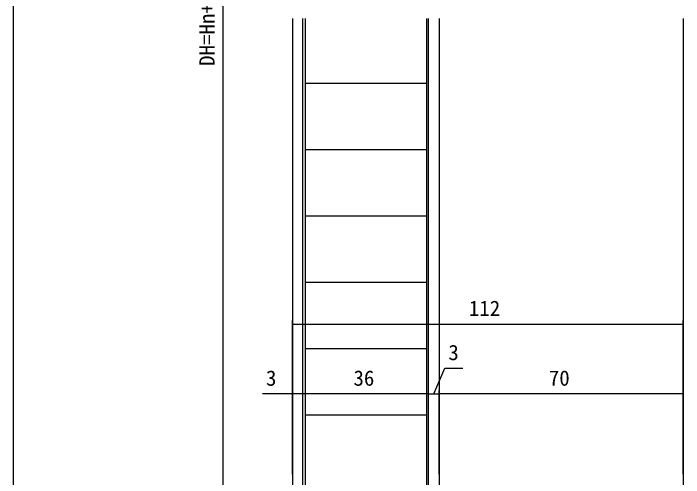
# Model space of a CAD drawing. Units: millimetres, scale not verified. Extents: x -1040 to 397, y -282 to 282.
# Drawn here: x -393.9 to -201.8, y -154.7 to -21.7 of the extents above; entities that cross this region are included whole.
import ezdxf
from ezdxf.enums import TextEntityAlignment as Align

# ---------------------------------------------------------------- set-up
doc = ezdxf.new("R2010")
doc.units = ezdxf.units.MM
doc.header["$LTSCALE"] = 2
for name, color, linetype in [('0-3_YKK_12', 2, 'Continuous'), ('0-4_YKK_13', 4, 'Continuous'), ('0-6_YKK_D', 6, 'Continuous'), ('0-7_YKK_ZWAK', 7, 'Continuous')]:
    doc.layers.add(name, color=color, linetype=linetype)
doc.styles.add('ＭＳ ゴシック', font='')
doc.styles.get('ＭＳ ゴシック').set_extended_font_data('MS Gothic')

msp = doc.modelspace()

# ---------------------------------------------------------------- linework, layer by layer
at = {"layer": '0-3_YKK_12'}
for p, q in [((-313.9, -23.176), (-313.9, -195.7)), ((-271.9, -23.176), (-271.9, -164.212)), ((-201.9, -23.176), (-201.9, -169.7))]:
    msp.add_line(p, q, dxfattribs=at)
at = {"layer": '0-4_YKK_13'}
for p, q in [((-310.9, -170.7), (-310.9, -23.176)), ((-274.9, -170.7), (-274.9, -23.176)), ((-310.3, -41.7), (-275.5, -41.7)), ((-310.3, -60.7), (-275.5, -60.7)), ((-310.3, -79.7), (-275.5, -79.7)), ((-310.3, -98.7), (-275.5, -98.7)), ((-310.3, -117.7), (-275.5, -117.7)), ((-310.3, -136.7), (-275.5, -136.7))]:
    msp.add_line(p, q, dxfattribs=at)
for points in [[(-310.3, -23.176), (-310.3, -171.1), (-294, -171.1), (-294, -171.7), (-309.9, -171.7)], [(-275.5, -23.176), (-275.5, -171.1), (-291.8, -171.1)]]:
    msp.add_lwpolyline(points, dxfattribs=at)
at = {"layer": '0-6_YKK_D'}
for p, q in [((-333.9, 128.347), (-333.9, -171.7)), ((-313.9, -153.7), (-313.9, -109.7)), ((-313.9, -110.7), (-201.9, -110.7)), ((-201.9, -153.7), (-201.9, -109.7)), ((-313.9, -153.7), (-313.9, -129.7)), ((-310.9, -153.7), (-310.9, -129.7)), ((-310.9, -153.7), (-310.9, -129.7)), ((-274.9, -153.7), (-274.9, -129.7)), ((-274.9, -153.7), (-274.9, -129.7)), ((-271.9, -153.7), (-271.9, -129.7)), ((-271.9, -153.7), (-271.9, -129.7)), ((-201.9, -153.7), (-201.9, -129.7)), ((-274.9, -130.7), (-310.9, -130.7)), ((-274.9, -130.7), (-271.9, -130.7)), ((-201.9, -130.7), (-271.9, -130.7))]:
    msp.add_line(p, q, dxfattribs=at)
for points in [[(-273.4, -130.7), (-270.228, -123.367), (-265.028, -123.367)], [(-310.9, -130.7), (-313.9, -130.7), (-322.5, -130.7)]]:
    msp.add_lwpolyline(points, dxfattribs=at)
for centre, start, end in [((-313.9, -110.7), 0, 180), ((-313.9, -110.7), 180, 0), ((-201.9, -110.7), 0, 180), ((-201.9, -110.7), 180, 0), ((-313.9, -130.7), 0, 180), ((-310.9, -130.7), 0, 180), ((-310.9, -130.7), 0, 180), ((-274.9, -130.7), 0, 180), ((-274.9, -130.7), 0, 180), ((-271.9, -130.7), 0, 180), ((-271.9, -130.7), 0, 180), ((-201.9, -130.7), 0, 180), ((-313.9, -130.7), 180, 0), ((-310.9, -130.7), 180, 0), ((-310.9, -130.7), 180, 0), ((-274.9, -130.7), 180, 0), ((-274.9, -130.7), 180, 0), ((-271.9, -130.7), 180, 0), ((-271.9, -130.7), 180, 0), ((-201.9, -130.7), 180, 0)]:
    msp.add_arc(centre, 0.106, start, end, dxfattribs=at)
at = {"layer": '0-7_YKK_ZWAK'}
msp.add_line((-393.9, -245.7), (-393.9, 279.3), dxfattribs=at)

# ---------------------------------------------------------------- texts
at = {"layer": '0-6_YKK_D', "style": 'ＭＳ ゴシック'}
msp.add_text('DH=Hn+20', height=4.399, rotation=90, dxfattribs=at).set_placement((-334.9, -36.716), align=Align.BOTTOM_LEFT)
for s, p in [('112', (-263.34, -109.7)), ('3', (-269.228, -122.367)), ('3', (-321.5, -129.7)), ('36', (-296.42, -129.7)), ('70', (-240.42, -129.7))]:
    msp.add_text(s, height=4.399, dxfattribs=at).set_placement(p, align=Align.BOTTOM_LEFT)

doc.saveas('drawing.dxf')
